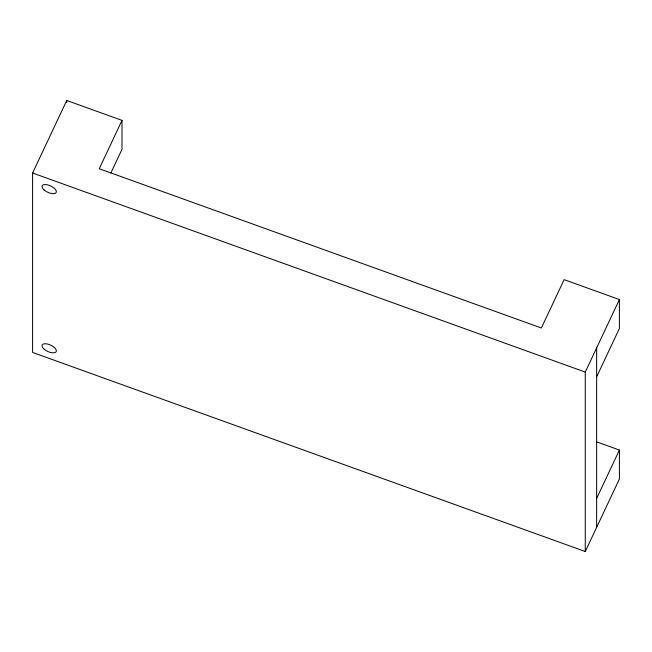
<?xml version="1.0" encoding="UTF-8"?>
<svg xmlns="http://www.w3.org/2000/svg" width="652" height="652" viewBox="0 0 652 652"><rect width="100%" height="100%" fill="white"/><g stroke="black" fill="none" stroke-linecap="round" stroke-linejoin="round"><path stroke-width="0.98" d="M596.531 441.811L619.4 450.051L619.4 478.992L585.268 551.519L32.608 352.447L32.6 173.008L66.732 100.481L121.997 120.384L121.997 149.324L110.84 173.049M121.997 120.384L99.243 168.738L541.372 328.005L564.127 279.643L619.392 299.553L619.392 328.494L596.637 376.848M585.268 551.519L585.26 372.088L619.392 299.553M596.645 498.405L619.4 450.051M32.6 173.008L585.26 372.088M596.637 347.907L596.645 527.346M66.732 100.481L66.732 102.478M44.1 189.944A7.767 3.48 25.2 0 0 56.121 192.584A7.767 3.48 25.2 0 0 47.319 184.809A7.767 3.48 25.2 0 0 44.1 189.944M44.108 349.122A7.767 3.48 25.2 0 0 56.129 351.762A7.767 3.48 25.2 0 0 47.327 343.987A7.767 3.48 25.2 0 0 44.108 349.122"/></g></svg>
